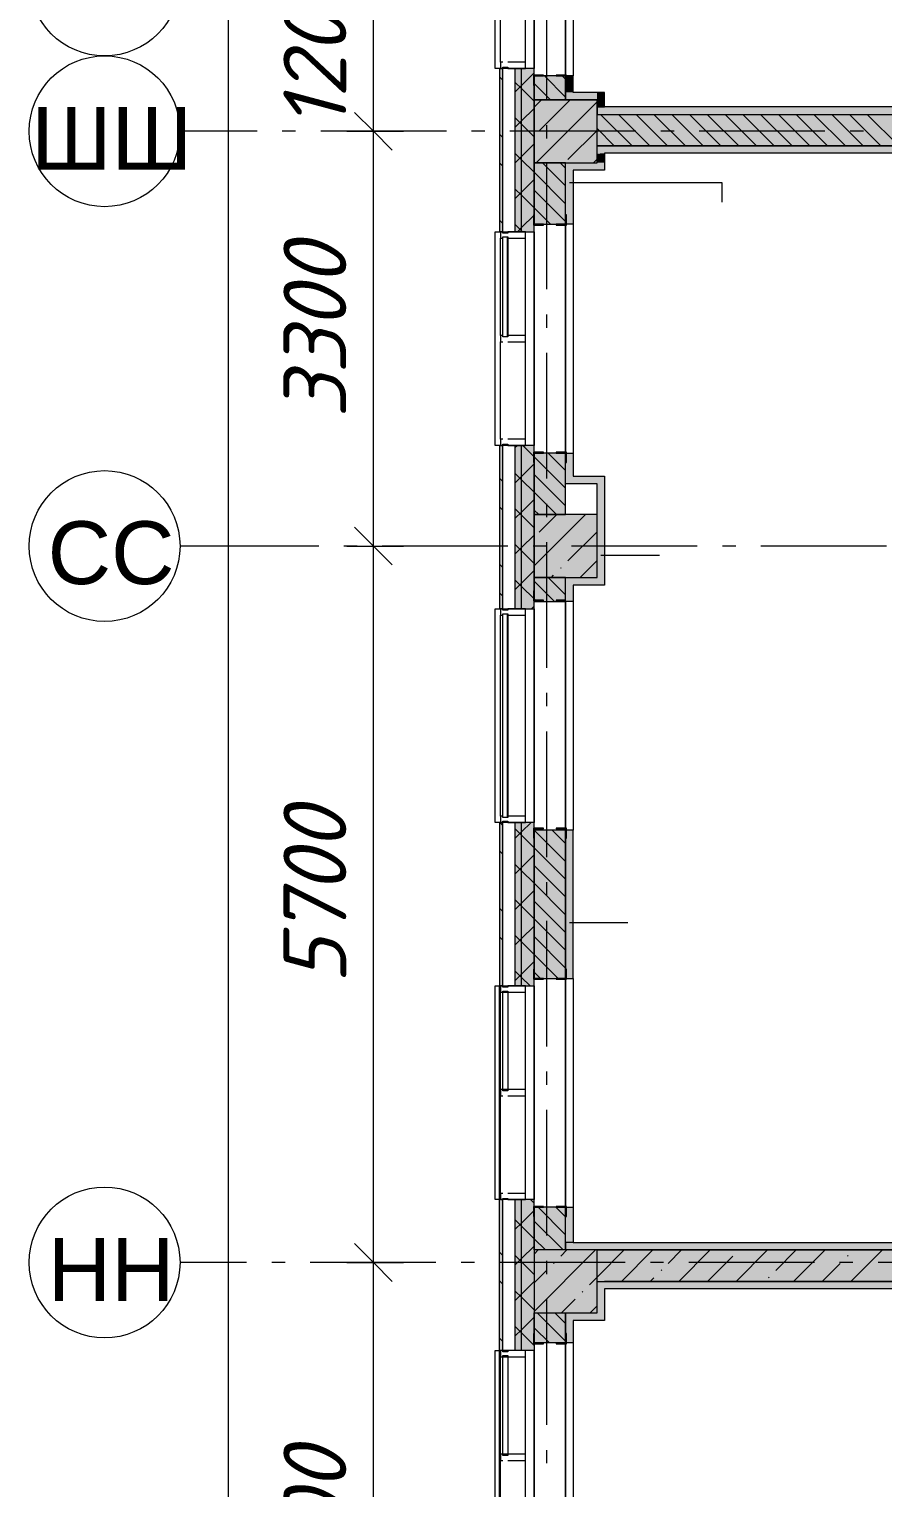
# Model space of a CAD drawing. Header units: millimetres. Extents: x -537608 to 253996, y -217170 to 186033.
# Drawn here: x -320993 to -314203, y 159128 to 170734 of the extents above; entities that cross this region are included whole.
import ezdxf

# ---------------------------------------------------------------- set-up
doc = ezdxf.new("R2010")
doc.units = ezdxf.units.MM
doc.layers.add('PDF _Геометрия', color=7, linetype='Continuous')
doc.layers.add('PDF _Текст', color=7, linetype='Continuous')
doc.layers.add('PDF _Сплошная заливка', color=7, linetype='Continuous', true_color=0xffffff)
doc.styles.add('PDF ArialMT', font='arial.ttf')
doc.styles.add('PDF ISOCPEUR Italic', font='isocpeui.ttf')

msp = doc.modelspace()

# ---------------------------------------------------------------- hatches: boundary and pattern name
at = {"layer": 'PDF _Сплошная заливка', "transparency": 33554559}
h = msp.add_hatch(color=256, dxfattribs=at)
h.paths.add_polyline_path([(-317253.1726, 148244.2571), (-317226.1745, 148244.2571), (-317226.1745, 149521.2556), (-317253.1726, 149521.2556), (-317253.1726, 149213.056)], flags=0)
h.paths.add_polyline_path([(-317226.1745, 151221.2557), (-317226.1745, 152521.2542), (-317253.1726, 152521.2542), (-317253.1726, 151221.2557)], flags=0)
h.paths.add_polyline_path([(-317226.1745, 154221.2543), (-317226.1745, 155521.255), (-317253.1726, 155521.255), (-317253.1726, 154221.2543)], flags=0)
h.paths.add_polyline_path([(-317226.1745, 157221.2551), (-317226.1745, 158521.2537), (-317253.1726, 158521.2537), (-317253.1726, 157221.2551)], flags=0)
h.paths.add_polyline_path([(-317253.1726, 160221.2537), (-317226.1745, 160221.2537), (-317226.1745, 161421.2541), (-317253.1726, 161421.2541), (-317253.1726, 160540.2396)], flags=0)
h.paths.add_polyline_path([(-317226.1745, 163121.2541), (-317226.1745, 164421.2527), (-317253.1726, 164421.2527), (-317253.1726, 163121.2541)], flags=0)
h.paths.add_polyline_path([(-317253.1726, 166121.2527), (-317226.1745, 166121.2527), (-317226.1745, 167421.2513), (-317253.1726, 167421.2513), (-317253.1726, 166203.8314)], flags=0)
h.paths.add_polyline_path([(-317253.1726, 169121.2514), (-317226.1745, 169121.2514), (-317226.1745, 170421.2521), (-317253.1726, 170421.2521), (-317253.1726, 169743.5777)], flags=0)
h.paths.add_polyline_path([(-317253.1726, 172121.25), (-317226.1745, 172121.25), (-317226.1745, 173321.2503), (-317253.1726, 173321.2503), (-317253.1726, 173283.3239)], flags=0)
h.paths.add_polyline_path([(-317226.1745, 175021.2525), (-317226.1745, 176421.2493), (-317253.1726, 176421.2493), (-317253.1726, 175021.2525)], flags=0)
h.paths.add_polyline_path([(-317253.1726, 178121.2516), (-317226.1745, 178121.2516), (-317226.1745, 179298.2497), (-317253.1726, 179298.2497), (-317253.1726, 178238.9664)], flags=0)
h = msp.add_hatch(color=256, dxfattribs=at)
h.paths.add_polyline_path([(-317126.1742, 148371.2555), (-317076.174, 148371.2555), (-317076.174, 149521.2556), (-317126.1742, 149521.2556), (-317126.1742, 149213.056)], flags=0)
h.paths.add_polyline_path([(-317126.1742, 151221.2557), (-317076.174, 151221.2557), (-317076.174, 152521.2542), (-317126.1742, 152521.2542), (-317126.1742, 152044.853)], flags=0)
h.paths.add_polyline_path([(-317076.174, 154221.2543), (-317076.174, 155521.255), (-317126.1742, 155521.255), (-317126.1742, 154221.2543)], flags=0)
h.paths.add_polyline_path([(-317076.174, 157221.2551), (-317076.174, 158521.2537), (-317126.1742, 158521.2537), (-317126.1742, 157221.2551)], flags=0)
h.paths.add_polyline_path([(-317126.1742, 160221.2537), (-317076.174, 160221.2537), (-317076.174, 161421.2541), (-317126.1742, 161421.2541), (-317126.1742, 160540.2396)], flags=0)
h.paths.add_polyline_path([(-317126.1742, 163121.2541), (-317076.174, 163121.2541), (-317076.174, 164421.2527), (-317126.1742, 164421.2527), (-317126.1742, 163372.0366)], flags=0)
h.paths.add_polyline_path([(-317076.174, 166121.2527), (-317076.174, 167421.2513), (-317126.1742, 167421.2513), (-317126.1742, 166121.2527)], flags=0)
h.paths.add_polyline_path([(-317126.1742, 169121.2514), (-317076.174, 169121.2514), (-317076.174, 170421.2521), (-317126.1742, 170421.2521), (-317126.1742, 169743.5777)], flags=0)
h.paths.add_polyline_path([(-317076.174, 172121.25), (-317076.174, 173321.2503), (-317126.1742, 173321.2503), (-317126.1742, 172121.25)], flags=0)
h.paths.add_polyline_path([(-317076.174, 175021.2525), (-317076.174, 176421.2493), (-317126.1742, 176421.2493), (-317126.1742, 175021.2525)], flags=0)
h.paths.add_polyline_path([(-317076.174, 178121.2516), (-317076.174, 179171.2513), (-317126.1742, 179171.2513), (-317126.1742, 178121.2516)], flags=0)
h = msp.add_hatch(color=256, dxfattribs=at)
h.paths.add_polyline_path([(-316976.1736, 148421.2557), (-316976.1736, 149521.2556), (-317076.174, 149521.2556), (-317076.174, 148421.2557)], flags=0)
h.paths.add_polyline_path([(-316976.1736, 151221.2557), (-316976.1736, 152521.2542), (-317076.174, 152521.2542), (-317076.174, 151221.2557)], flags=0)
h.paths.add_polyline_path([(-316976.1736, 154221.2543), (-316976.1736, 155521.255), (-317076.174, 155521.255), (-317076.174, 154221.2543)], flags=0)
h.paths.add_polyline_path([(-316976.1736, 157221.2551), (-316976.1736, 158521.2537), (-317076.174, 158521.2537), (-317076.174, 157221.2551)], flags=0)
h.paths.add_polyline_path([(-316976.1736, 160221.2537), (-316976.1736, 161421.2541), (-317076.174, 161421.2541), (-317076.174, 160221.2537)], flags=0)
h.paths.add_polyline_path([(-316976.1736, 163121.2541), (-316976.1736, 164421.2527), (-317076.174, 164421.2527), (-317076.174, 163121.2541)], flags=0)
h.paths.add_polyline_path([(-317076.174, 166121.2527), (-316976.1736, 166121.2527), (-316976.1736, 167421.2513), (-317076.174, 167421.2513), (-317076.174, 166203.8314)], flags=0)
h.paths.add_polyline_path([(-317076.174, 169121.2514), (-316976.1736, 169121.2514), (-316976.1736, 170421.2521), (-317076.174, 170421.2521), (-317076.174, 169743.5777)], flags=0)
h.paths.add_polyline_path([(-316976.1736, 172121.25), (-316976.1736, 173321.2503), (-317076.174, 173321.2503), (-317076.174, 172121.25)], flags=0)
h.paths.add_polyline_path([(-316976.1736, 175021.2525), (-316976.1736, 176421.2493), (-317076.174, 176421.2493), (-317076.174, 175021.2525)], flags=0)
h.paths.add_polyline_path([(-317076.174, 178121.2516), (-316976.1736, 178121.2516), (-316976.1736, 179121.2511), (-317076.174, 179121.2511), (-317076.174, 178238.9664)], flags=0)
h = msp.add_hatch(color=256, dxfattribs=at)
h.paths.add_polyline_path([(-316726.1726, 149021.2558), (-316726.1726, 149461.2571), (-316976.1736, 149461.2571), (-316976.1736, 149021.2558), (-316761.8514, 149021.2558)], flags=0)
h.paths.add_polyline_path([(-316726.1726, 151281.2563), (-316726.1726, 152020.9078), (-316976.1736, 152020.9078), (-316976.1736, 151281.2563), (-316761.8514, 151281.2563)], flags=0)
h.paths.add_polyline_path([(-316976.1736, 154281.255), (-316726.1726, 154281.255), (-316726.1726, 154870.908), (-316976.1736, 154870.908)], flags=0)
h.paths.add_polyline_path([(-316976.1736, 155370.9078), (-316726.1726, 155370.9078), (-316726.1726, 155461.2543), (-316976.1736, 155461.2543)], flags=0)
h.paths.add_polyline_path([(-316761.8514, 157281.2536), (-316726.1726, 157281.2536), (-316726.1726, 158461.253), (-316976.1736, 158461.253), (-316976.1736, 157281.2536)], flags=0)
h.paths.add_polyline_path([(-316761.8514, 160281.2543), (-316726.1726, 160281.2543), (-316726.1726, 160520.9061), (-316976.1736, 160520.9061), (-316976.1736, 160281.2543)], flags=0)
h.paths.add_polyline_path([(-316976.1736, 161020.9058), (-316726.1726, 161020.9058), (-316726.1726, 161361.2533), (-316976.1736, 161361.2533)], flags=0)
h.paths.add_polyline_path([(-316976.1736, 163181.2526), (-316726.1726, 163181.2526), (-316726.1726, 164361.252), (-316976.1736, 164361.252), (-316976.1736, 163372.0366)], flags=0)
h.paths.add_polyline_path([(-316976.1736, 166181.2534), (-316726.1726, 166181.2534), (-316726.1726, 166371.2516), (-316976.1736, 166371.2516), (-316976.1736, 166203.8314)], flags=0)
h.paths.add_polyline_path([(-316726.1726, 166871.2535), (-316726.1726, 167361.2528), (-316976.1736, 167361.2528), (-316976.1736, 166871.2535), (-316761.8514, 166871.2535)], flags=0)
h.paths.add_polyline_path([(-316726.1726, 169181.252), (-316726.1726, 169671.2513), (-316976.1736, 169671.2513), (-316976.1736, 169181.252), (-316761.8514, 169181.252)], flags=0)
h.paths.add_polyline_path([(-316976.1736, 170171.2511), (-316726.1726, 170171.2511), (-316726.1726, 170361.2535), (-316976.1736, 170361.2535)], flags=0)
h.paths.add_polyline_path([(-316976.1736, 172181.2528), (-316726.1726, 172181.2528), (-316726.1726, 173261.2518), (-316976.1736, 173261.2518)], flags=0)
h.paths.add_polyline_path([(-316976.1736, 175081.251), (-316726.1726, 175081.251), (-316726.1726, 175120.9041), (-316976.1736, 175120.9041)], flags=0)
h.paths.add_polyline_path([(-316761.8514, 175620.9017), (-316726.1726, 175620.9017), (-316726.1726, 176361.2508), (-316976.1736, 176361.2508), (-316976.1736, 175620.9017)], flags=0)
h.paths.add_polyline_path([(-316726.1726, 178181.2501), (-316726.1726, 178521.2488), (-316976.1736, 178521.2488), (-316976.1736, 178181.2501), (-316761.8514, 178181.2501)], flags=0)
for points in [[(-316976.1736, 169671.2513), (-316476.1803, 169671.2513), (-316476.1803, 170171.2511), (-316976.1736, 170171.2511), (-316976.1736, 169743.5777)], [(-309946.1776, 169806.2523), (-309476.1792, 169806.2523), (-309476.1792, 170056.2511), (-316476.1803, 170056.2511), (-316476.1803, 169806.2523), (-310082.8987, 169806.2523)], [(-316976.1736, 160520.9061), (-316476.1803, 160520.9061), (-316476.1803, 161020.9058), (-316976.1736, 161020.9058), (-316976.1736, 160540.2396)], [(-309476.1792, 160770.9071), (-309476.1792, 161020.9058), (-316476.1803, 161020.9058), (-316476.1803, 160770.9071), (-310082.8987, 160770.9071)]]:
    msp.add_hatch(color=256, dxfattribs=at).paths.add_polyline_path(points)
at = {"layer": 'PDF _Сплошная заливка', "true_color": 0xfca910, "transparency": 33554559}
for points in [[(-310651.1751, 170056.2511), (-310651.1751, 170116.2518), (-316476.1803, 170116.2518), (-316476.1803, 170056.2511), (-311752.6347, 170056.2511)], [(-309744.1788, 161020.9058), (-309744.1788, 161080.9065), (-316726.1726, 161080.9065), (-316726.1726, 161020.9058), (-310082.8987, 161020.9058)]]:
    msp.add_hatch(color=40, dxfattribs=at).paths.add_polyline_path(points)
at = {"layer": 'PDF _Сплошная заливка', "true_color": 0xff7d7d, "transparency": 33554559}
for points in [[(-310006.176, 169746.2516), (-309946.1776, 169746.2516), (-309946.1776, 169806.2523), (-316476.1803, 169806.2523), (-316476.1803, 169746.2516), (-310082.8987, 169746.2516)], [(-316476.1803, 166371.2516), (-316416.1732, 166371.2516), (-316416.1732, 167176.2516), (-316476.1803, 167176.2516), (-316476.1803, 166911.7807)], [(-316476.1803, 160520.9061), (-316416.1732, 160520.9061), (-316416.1732, 160770.9071), (-316476.1803, 160770.9071), (-316476.1803, 160540.2396)], [(-309536.1777, 160710.9064), (-309476.1792, 160710.9064), (-309476.1792, 160770.9071), (-316416.1732, 160770.9071), (-316416.1732, 160710.9064), (-310082.8987, 160710.9064)], [(-316476.1803, 160460.9054), (-316416.1732, 160460.9054), (-316416.1732, 160520.9061), (-316666.1741, 160520.9061), (-316666.1741, 160460.9054)]]:
    msp.add_hatch(color=11, dxfattribs=at).paths.add_polyline_path(points)
h = msp.add_hatch(color=11, dxfattribs=at)
h.paths.add_polyline_path([(-316666.1741, 155430.9063), (-316666.1741, 155461.2543), (-316726.1726, 155461.2543), (-316726.1726, 155430.9063)], flags=0)
h.paths.add_polyline_path([(-316726.1726, 157281.2536), (-316666.1741, 157281.2536), (-316666.1741, 158461.253), (-316726.1726, 158461.253), (-316726.1726, 157708.4448)], flags=0)
h.paths.add_polyline_path([(-316726.1726, 160281.2543), (-316666.1741, 160281.2543), (-316666.1741, 160520.9061), (-316726.1726, 160520.9061)], flags=0)

# ---------------------------------------------------------------- linework, layer by layer
at = {"layer": 'PDF _Геометрия', "lineweight": 9}
for p, q in [((-319407.7107, 91281.2687), (-319407.7107, 179161.2487)), ((-316976.1736, 172121.25), (-316976.1736, 170421.2521)), ((-316976.1736, 170421.2521), (-316976.1736, 172121.25)), ((-316726.1726, 172175.2504), (-316726.1726, 170367.2517)), ((-316726.1726, 170367.2517), (-316726.1726, 172175.2504)), ((-316666.1741, 172181.2528), (-316666.1741, 170361.2535)), ((-317243.1743, 170471.2522), (-317243.1743, 171246.2509)), ((-317046.179, 170471.2522), (-317046.179, 171246.2509)), ((-318255.5016, 169921.2523), (-318255.5016, 171121.2504)), ((-317253.1726, 170421.2521), (-317253.1726, 169121.2514)), ((-317226.1745, 170421.2521), (-317253.1726, 170421.2521)), ((-317226.1745, 170471.2522), (-317243.1743, 170471.2522)), ((-317243.1743, 170471.2522), (-317243.1743, 170421.2521)), ((-317243.1743, 170421.2521), (-317226.1745, 170421.2521)), ((-317226.1745, 170421.2521), (-317226.1745, 170431.2504)), ((-317226.1745, 170431.2504), (-317186.1727, 170431.2504)), ((-317126.1742, 170421.2521), (-317226.1745, 170421.2521)), ((-317226.1745, 169121.2514), (-317226.1745, 170421.2521)), ((-317046.179, 170471.2522), (-317186.1727, 170471.2522)), ((-317186.1727, 170431.2504), (-317186.1727, 170421.2521)), ((-317186.1727, 170421.2521), (-317046.179, 170421.2521)), ((-317076.174, 170421.2521), (-317126.1742, 170421.2521)), ((-317126.1742, 169121.2514), (-317126.1742, 170421.2521)), ((-316976.1736, 170421.2521), (-317076.174, 170421.2521)), ((-317076.174, 169121.2514), (-317076.174, 170421.2521)), ((-317076.174, 170286.1714), (-316976.1736, 170386.1676)), ((-317046.179, 170421.2521), (-317046.179, 170471.2522)), ((-316976.1736, 169121.2514), (-316976.1736, 170421.2521)), ((-317076.174, 170260.6848), (-317126.1742, 170310.685)), ((-317126.1742, 170236.1713), (-317076.174, 170286.1714)), ((-316976.1736, 170160.6844), (-317076.174, 170260.6848)), ((-316726.1726, 170361.2535), (-316976.1736, 170361.2535)), ((-316976.1736, 170361.2535), (-316976.1736, 170171.2511)), ((-316845.3171, 170171.2511), (-316976.1736, 170302.1076)), ((-316726.1726, 170193.5299), (-316893.8963, 170361.2535)), ((-316726.1726, 170334.9487), (-316752.4817, 170361.2535)), ((-316726.1726, 170231.2539), (-316726.1726, 170361.2535)), ((-316666.1741, 170361.2535), (-316726.1726, 170361.2535)), ((-316726.1726, 170361.2535), (-316726.1726, 170231.2539)), ((-316666.1741, 170231.2539), (-316666.1741, 170361.2535)), ((-316976.1736, 170112.2925), (-316917.2171, 170171.2511)), ((-316976.1736, 170171.2511), (-316726.1726, 170171.2511)), ((-316726.1726, 170171.2511), (-316976.1736, 170171.2511)), ((-316976.1736, 170171.2511), (-316976.1736, 169671.2513)), ((-316961.0168, 169671.2513), (-316476.1803, 170156.0943)), ((-316936.0856, 169924.2837), (-316689.116, 170171.2511)), ((-316726.1726, 170171.2511), (-316726.1726, 170231.2539)), ((-316726.1726, 170231.2539), (-316726.1726, 170171.2511)), ((-316476.1803, 170171.2511), (-316726.1726, 170171.2511)), ((-316726.1726, 170171.2511), (-316476.1803, 170171.2511)), ((-316476.1803, 170231.2539), (-316666.1741, 170231.2539)), ((-316416.1732, 170231.2539), (-316476.1803, 170231.2539)), ((-316476.1803, 170056.2511), (-316476.1803, 170171.2511)), ((-316476.1803, 170171.2511), (-316476.1803, 170116.2518)), ((-316416.1732, 170116.2518), (-316416.1732, 170231.2539)), ((-317076.174, 169977.8427), (-317126.1742, 170027.8429)), ((-317076.174, 170003.3272), (-316976.1736, 170103.3276)), ((-316476.1803, 170116.2518), (-316416.1732, 170116.2518)), ((-316476.1803, 170116.2518), (-316476.1803, 170056.2511)), ((-316476.1803, 169806.2523), (-316476.1803, 170056.2511)), ((-316476.1803, 169806.2523), (-316476.1803, 170056.2511)), ((-316476.1803, 170056.2511), (-310651.1751, 170056.2511)), ((-316476.1803, 170056.2511), (-310651.1751, 170056.2511)), ((-316197.4761, 169806.2523), (-316447.4771, 170056.2511)), ((-310651.1751, 170116.2518), (-316416.1732, 170116.2518)), ((-316056.053, 169806.2523), (-316306.0539, 170056.2511)), ((-315914.6383, 169806.2523), (-316164.6393, 170056.2511)), ((-315773.2151, 169806.2523), (-316023.2161, 170056.2511)), ((-315631.7919, 169806.2523), (-315881.7929, 170056.2511)), ((-315490.3687, 169806.2523), (-315740.3696, 170056.2511)), ((-315348.9541, 169806.2523), (-315598.9465, 170056.2511)), ((-315207.5309, 169806.2523), (-315457.5319, 170056.2511)), ((-315066.1077, 169806.2523), (-315316.1086, 170056.2511)), ((-314924.6844, 169806.2523), (-315174.6855, 170056.2511)), ((-314783.2613, 169806.2523), (-315033.2622, 170056.2511)), ((-314641.8466, 169806.2523), (-314891.8476, 170056.2511)), ((-314500.4234, 169806.2523), (-314750.4244, 170056.2511)), ((-314359.0003, 169806.2523), (-314609.0012, 170056.2511)), ((-314217.577, 169806.2523), (-314467.578, 170056.2511)), ((-314076.1625, 169806.2523), (-314326.1548, 170056.2511)), ((-318467.6364, 169921.2523), (-318255.5016, 169921.2523)), ((-318255.5016, 166621.2525), (-318255.5016, 169921.2523)), ((-318255.5016, 169921.2523), (-318015.499, 169921.2523)), ((-317126.1742, 169953.327), (-317076.174, 170003.3272)), ((-316976.1736, 169877.8423), (-317076.174, 169977.8427)), ((-316707.9931, 169696.1847), (-316476.1803, 169927.9975)), ((-316338.8993, 169806.2523), (-316476.1803, 169943.5289)), ((-317076.174, 169720.4829), (-316976.1736, 169820.4833)), ((-316476.1803, 169671.2513), (-316476.1803, 169806.2523)), ((-316476.1803, 169746.2516), (-316476.1803, 169806.2523)), ((-316476.1803, 169806.2523), (-309946.1776, 169806.2523)), ((-309946.1776, 169806.2523), (-316476.1803, 169806.2523)), ((-317076.174, 169695.0005), (-317126.1742, 169745.0008)), ((-317126.1742, 169670.4849), (-317076.174, 169720.4829)), ((-316976.1736, 169595.0002), (-317076.174, 169695.0005)), ((-316504.8232, 169671.2513), (-316476.1803, 169699.8985)), ((-316476.1803, 169671.2513), (-316476.1803, 169746.2516)), ((-310006.176, 169746.2516), (-316416.1732, 169746.2516)), ((-316416.1732, 169746.2516), (-316416.1732, 169671.2513)), ((-316976.1736, 169671.2513), (-316976.1736, 169181.252)), ((-316726.1726, 169671.2513), (-316976.1736, 169671.2513)), ((-316976.1736, 169671.2513), (-316726.1726, 169671.2513)), ((-316726.1726, 169345.0013), (-316976.1736, 169595.0002)), ((-316726.1726, 169486.4224), (-316911.008, 169671.2513)), ((-316726.1726, 169627.8435), (-316769.5848, 169671.2513)), ((-316726.1726, 169181.252), (-316726.1726, 169671.2513)), ((-316726.1726, 169671.2513), (-316476.1803, 169671.2513)), ((-316726.1726, 169181.252), (-316726.1726, 169671.2513)), ((-316726.1726, 169671.2513), (-316666.1741, 169671.2513)), ((-316666.1741, 169671.2513), (-316476.1803, 169671.2513)), ((-316416.1732, 169611.2528), (-316666.1741, 169611.2528)), ((-316666.1741, 169611.2528), (-316666.1741, 169181.252)), ((-316416.1732, 169671.2513), (-316416.1732, 169611.2528)), ((-317076.174, 169412.1584), (-317126.1742, 169462.1586)), ((-317076.174, 169437.6408), (-316976.1736, 169537.6412)), ((-316726.1726, 169203.5803), (-316976.1736, 169453.5791)), ((-316696.1777, 169513.6982), (-315483.7462, 169513.6982)), ((-315483.7462, 169513.6982), (-315483.7462, 169357.6478)), ((-317126.1742, 169387.6406), (-317076.174, 169437.6408)), ((-316976.1736, 169312.1581), (-317076.174, 169412.1584)), ((-317076.174, 169154.7987), (-316976.1736, 169254.799)), ((-316845.274, 169181.252), (-316976.1736, 169312.1581)), ((-317253.1726, 169121.2514), (-317226.1745, 169121.2514)), ((-317226.1745, 169121.2514), (-317243.1743, 169121.2514)), ((-317243.1743, 169121.2514), (-317243.1743, 169071.2512)), ((-317226.1745, 169121.2514), (-317126.1742, 169121.2514)), ((-317226.1745, 169111.253), (-317226.1745, 169121.2514)), ((-317186.1727, 169111.253), (-317226.1745, 169111.253)), ((-317046.179, 169121.2514), (-317186.1727, 169121.2514)), ((-317186.1727, 169121.2514), (-317186.1727, 169111.253)), ((-317076.174, 169129.3163), (-317126.1742, 169179.3144)), ((-317126.1742, 169121.2514), (-317076.174, 169121.2514)), ((-317109.7256, 169121.2514), (-317076.174, 169154.7987)), ((-317068.1133, 169121.2514), (-317076.174, 169129.3163)), ((-317076.174, 169121.2514), (-316976.1736, 169121.2514)), ((-317046.179, 169071.2512), (-317046.179, 169121.2514)), ((-316976.1736, 169181.252), (-316726.1726, 169181.252)), ((-316976.1736, 169121.2514), (-316976.1736, 167421.2513)), ((-316976.1736, 167421.2513), (-316976.1736, 169121.2514)), ((-316666.1741, 169181.252), (-316726.1726, 169181.252)), ((-316726.1726, 169175.2518), (-316726.1726, 167367.253)), ((-316726.1726, 167367.253), (-316726.1726, 169175.2518)), ((-316666.1741, 169181.252), (-316666.1741, 167361.2528)), ((-317243.1743, 168296.2525), (-317243.1743, 169071.2512)), ((-317243.1743, 169071.2512), (-317226.1745, 169071.2512)), ((-317226.1745, 169081.2516), (-317186.1727, 169081.2516)), ((-317226.1745, 169071.2512), (-317226.1745, 169081.2516)), ((-317226.1745, 168296.2525), (-317226.1745, 169071.2512)), ((-317186.1727, 169081.2516), (-317186.1727, 169071.2512)), ((-317186.1727, 169071.2512), (-317046.179, 169071.2512)), ((-317046.179, 168296.2525), (-317046.179, 169071.2512)), ((-317226.1745, 168296.2525), (-317243.1743, 168296.2525)), ((-317243.1743, 168296.2525), (-317243.1743, 168246.2523)), ((-317226.1745, 168286.252), (-317226.1745, 168296.2525)), ((-317186.1727, 168286.252), (-317226.1745, 168286.252)), ((-317046.179, 168296.2525), (-317186.1727, 168296.2525)), ((-317186.1727, 168296.2525), (-317186.1727, 168286.252)), ((-317046.179, 168246.2523), (-317046.179, 168296.2525)), ((-317243.1743, 167471.2515), (-317243.1743, 168246.2523)), ((-317243.1743, 168246.2523), (-317226.1745, 168246.2523)), ((-317186.1727, 168246.2523), (-317046.179, 168246.2523)), ((-317046.179, 167471.2515), (-317046.179, 168246.2523)), ((-317226.1745, 167471.2515), (-317243.1743, 167471.2515)), ((-317243.1743, 167471.2515), (-317243.1743, 167421.2513)), ((-317046.179, 167471.2515), (-317186.1727, 167471.2515)), ((-317046.179, 167421.2513), (-317046.179, 167471.2515)), ((-317253.1726, 167421.2513), (-317253.1726, 166121.2527)), ((-317226.1745, 167421.2513), (-317253.1726, 167421.2513)), ((-317243.1743, 167421.2513), (-317226.1745, 167421.2513)), ((-317226.1745, 167421.2513), (-317226.1745, 167431.2518)), ((-317226.1745, 167431.2518), (-317186.1727, 167431.2518)), ((-317126.1742, 167421.2513), (-317226.1745, 167421.2513)), ((-317226.1745, 166121.2527), (-317226.1745, 167421.2513)), ((-317186.1727, 167431.2518), (-317186.1727, 167421.2513)), ((-317186.1727, 167421.2513), (-317046.179, 167421.2513)), ((-317126.1742, 167407.7436), (-317112.6709, 167421.2513)), ((-317076.174, 167421.2513), (-317126.1742, 167421.2513)), ((-317126.1742, 166121.2527), (-317126.1742, 167421.2513)), ((-316976.1736, 167421.2513), (-317076.174, 167421.2513)), ((-317076.174, 166121.2527), (-317076.174, 167421.2513)), ((-316976.1736, 167332.2589), (-317065.1681, 167421.2513)), ((-316976.1736, 166121.2527), (-316976.1736, 167421.2513)), ((-316726.1726, 167361.2528), (-316976.1736, 167361.2528)), ((-316976.1736, 167361.2528), (-316976.1736, 166871.2535)), ((-316726.1726, 167223.6812), (-316863.7463, 167361.2528)), ((-316726.1726, 167176.2516), (-316726.1726, 167361.2528)), ((-316726.1726, 167176.2516), (-316726.1726, 167361.2528)), ((-316726.1726, 167361.2528), (-316666.1741, 167361.2528)), ((-316666.1741, 167361.2528), (-316666.1741, 167176.2516)), ((-317076.174, 167174.8996), (-316976.1736, 167274.8999)), ((-316726.1726, 167082.2602), (-316976.1736, 167332.2589)), ((-317076.174, 167149.4172), (-317126.1742, 167199.4174)), ((-317126.1742, 167124.8994), (-317076.174, 167174.8996)), ((-316976.1736, 167049.4168), (-317076.174, 167149.4172)), ((-316726.1726, 166940.8391), (-316976.1736, 167190.8379)), ((-316726.1726, 166871.2535), (-316726.1726, 167176.2516)), ((-316726.1726, 167116.2531), (-316726.1726, 167176.2516)), ((-316666.1741, 167176.2516), (-316476.1803, 167176.2516)), ((-316476.1803, 167176.2516), (-316416.1732, 167176.2516)), ((-316416.1732, 167176.2516), (-316416.1732, 166371.2516)), ((-316798.0123, 166871.2535), (-316976.1736, 167049.4168)), ((-316476.1803, 167116.2531), (-316726.1726, 167116.2531)), ((-316476.1803, 166371.2516), (-316476.1803, 167116.2531)), ((-317076.174, 166866.573), (-317126.1742, 166916.5731)), ((-317126.1742, 166842.0573), (-317076.174, 166892.0574)), ((-317076.174, 166892.0574), (-316976.1736, 166992.0579)), ((-316939.4356, 166871.2535), (-316976.1736, 166907.9958)), ((-316976.1736, 166766.5747), (-317076.174, 166866.573)), ((-316976.1736, 166462.7176), (-316567.6378, 166871.2535)), ((-316976.1736, 166871.2535), (-316726.1726, 166871.2535)), ((-316726.1726, 166871.2535), (-316976.1736, 166871.2535)), ((-316976.1736, 166871.2535), (-316976.1736, 166371.2516)), ((-316936.0856, 166730.9046), (-316795.7389, 166871.2535)), ((-316476.1803, 166871.2535), (-316726.1726, 166871.2535)), ((-316476.1803, 166371.2516), (-316476.1803, 166871.2535)), ((-317076.174, 166609.2153), (-316976.1736, 166709.2158)), ((-316707.9931, 166502.8056), (-316476.1803, 166734.6184)), ((-318467.6364, 166621.2525), (-318255.5016, 166621.2525)), ((-318255.5016, 160921.2543), (-318255.5016, 166621.2525)), ((-318255.5016, 166621.2525), (-318015.499, 166621.2525)), ((-317076.174, 166583.7308), (-317126.1742, 166633.731)), ((-317126.1742, 166559.2152), (-317076.174, 166609.2153)), ((-316976.1736, 166483.7304), (-317076.174, 166583.7308)), ((-316446.1767, 166549.6173), (-315980.0278, 166549.6173)), ((-317076.174, 166326.3711), (-316976.1736, 166426.3715)), ((-316765.0119, 166445.7825), (-316760.2754, 166450.5233)), ((-316611.446, 166371.2516), (-316476.1803, 166506.5195)), ((-317076.174, 166300.8887), (-317126.1742, 166350.8889)), ((-317126.1742, 166276.3731), (-317076.174, 166326.3711)), ((-316976.1736, 166371.2516), (-316976.1736, 166181.2534)), ((-316726.1726, 166371.2516), (-316976.1736, 166371.2516)), ((-316976.1736, 166371.2516), (-316726.1726, 166371.2516)), ((-316815.1154, 166181.2534), (-316976.1736, 166342.3094)), ((-316726.1726, 166233.7316), (-316863.6947, 166371.2516)), ((-316839.5472, 166371.2516), (-316822.0394, 166388.7572)), ((-316726.1726, 166181.2534), (-316726.1726, 166371.2516)), ((-316726.1726, 166371.2516), (-316476.1803, 166371.2516)), ((-316726.1726, 166191.2517), (-316726.1726, 166371.2516)), ((-316726.1726, 166371.2516), (-316666.1741, 166371.2516)), ((-316666.1741, 166371.2516), (-316476.1803, 166371.2516)), ((-316416.1732, 166311.2531), (-316666.1741, 166311.2531)), ((-316666.1741, 166311.2531), (-316666.1741, 166181.2534)), ((-316416.1732, 166371.2516), (-316416.1732, 166311.2531)), ((-316976.1736, 166200.8884), (-317076.174, 166300.8887)), ((-316956.5387, 166181.2534), (-316976.1736, 166200.8884)), ((-316726.1726, 166185.2536), (-316726.1726, 166191.2517)), ((-317253.1726, 166121.2527), (-317226.1745, 166121.2527)), ((-317226.1745, 166121.2527), (-317243.1743, 166121.2527)), ((-317243.1743, 166121.2527), (-317243.1743, 166071.2526)), ((-317226.1745, 166121.2527), (-317126.1742, 166121.2527)), ((-317226.1745, 166111.2523), (-317226.1745, 166121.2527)), ((-317186.1727, 166111.2523), (-317226.1745, 166111.2523)), ((-317226.1745, 166081.253), (-317186.1727, 166081.253)), ((-317226.1745, 166071.2526), (-317226.1745, 166081.253)), ((-317046.179, 166121.2527), (-317186.1727, 166121.2527)), ((-317186.1727, 166121.2527), (-317186.1727, 166111.2523)), ((-317186.1727, 166081.253), (-317186.1727, 166071.2526)), ((-317126.1742, 166121.2527), (-317076.174, 166121.2527)), ((-317076.174, 166121.2527), (-316976.1736, 166121.2527)), ((-317046.179, 166071.2526), (-317046.179, 166121.2527)), ((-316998.4523, 166121.2527), (-316976.1736, 166143.5293)), ((-316976.1736, 166181.2534), (-316726.1726, 166181.2534)), ((-316976.1736, 166121.2527), (-316976.1736, 164421.2527)), ((-316976.1736, 164421.2527), (-316976.1736, 166121.2527)), ((-316726.1726, 166181.2534), (-316726.1726, 166185.2536)), ((-316666.1741, 166181.2534), (-316726.1726, 166181.2534)), ((-316726.1726, 166181.2534), (-316726.1726, 164377.2528)), ((-316726.1726, 164377.2528), (-316726.1726, 166181.2534)), ((-316666.1741, 166181.2534), (-316666.1741, 164361.252)), ((-317243.1743, 166071.2526), (-317226.1745, 166071.2526)), ((-317243.1743, 164471.2529), (-317243.1743, 166071.2526)), ((-317226.1745, 164471.2529), (-317226.1745, 166071.2526)), ((-317186.1727, 166071.2526), (-317046.179, 166071.2526)), ((-317046.179, 164471.2529), (-317046.179, 166071.2526)), ((-317226.1745, 164471.2529), (-317243.1743, 164471.2529)), ((-317243.1743, 164471.2529), (-317243.1743, 164421.2527)), ((-317226.1745, 164461.2524), (-317226.1745, 164471.2529)), ((-317186.1727, 164461.2524), (-317226.1745, 164461.2524)), ((-317046.179, 164471.2529), (-317186.1727, 164471.2529)), ((-317186.1727, 164471.2529), (-317186.1727, 164461.2524)), ((-317046.179, 164421.2527), (-317046.179, 164471.2529)), ((-317253.1726, 164421.2527), (-317253.1726, 163121.2541)), ((-317226.1745, 164421.2527), (-317253.1726, 164421.2527)), ((-317243.1743, 164421.2527), (-317226.1745, 164421.2527)), ((-317226.1745, 164421.2527), (-317226.1745, 164431.2531)), ((-317226.1745, 164431.2531), (-317186.1727, 164431.2531)), ((-317126.1742, 164421.2527), (-317226.1745, 164421.2527)), ((-317226.1745, 163121.2541), (-317226.1745, 164421.2527)), ((-317186.1727, 164431.2531), (-317186.1727, 164421.2527)), ((-317186.1727, 164421.2527), (-317046.179, 164421.2527)), ((-317076.174, 164421.2527), (-317126.1742, 164421.2527)), ((-317126.1742, 163121.2541), (-317126.1742, 164421.2527)), ((-317076.174, 164320.9896), (-317126.1742, 164370.9898)), ((-317126.1742, 164296.4739), (-317076.174, 164346.4741)), ((-317076.174, 164346.4741), (-317001.3976, 164421.2527)), ((-316976.1736, 164421.2527), (-317076.174, 164421.2527)), ((-317076.174, 163121.2541), (-317076.174, 164421.2527)), ((-316976.1736, 163121.2541), (-316976.1736, 164421.2527)), ((-316726.1726, 164361.252), (-316976.1736, 164361.252)), ((-316976.1736, 164361.252), (-316976.1736, 163181.2526)), ((-316726.1726, 164112.4115), (-316975.0196, 164361.252)), ((-316726.1726, 164253.8325), (-316833.5964, 164361.252)), ((-316726.1726, 163181.2526), (-316726.1726, 164361.252)), ((-316666.1741, 164361.252), (-316726.1726, 164361.252)), ((-316726.1726, 164361.252), (-316726.1726, 163181.2526)), ((-316666.1741, 163181.2526), (-316666.1741, 164361.252)), ((-316976.1736, 164220.9893), (-317076.174, 164320.9896)), ((-316726.1726, 163970.9904), (-316976.1736, 164220.9893)), ((-317076.174, 164063.6299), (-316976.1736, 164163.6302)), ((-317076.174, 164038.1475), (-317126.1742, 164088.1477)), ((-317126.1742, 164013.6318), (-317076.174, 164063.6299)), ((-316976.1736, 163938.1471), (-317076.174, 164038.1475)), ((-316726.1726, 163829.5694), (-316976.1736, 164079.5681)), ((-317076.174, 163780.7877), (-316976.1736, 163880.7881)), ((-316726.1726, 163688.1483), (-316976.1736, 163938.1471)), ((-317076.174, 163755.3054), (-317126.1742, 163805.3056)), ((-317126.1742, 163730.7875), (-317076.174, 163780.7877)), ((-316976.1736, 163655.305), (-317076.174, 163755.3054)), ((-316726.1726, 163546.7251), (-316976.1736, 163796.726)), ((-316726.1726, 163405.304), (-316976.1736, 163655.305)), ((-317076.174, 163472.4611), (-317126.1742, 163522.4613)), ((-317076.174, 163497.9456), (-316976.1736, 163597.946)), ((-316696.1777, 163625.1895), (-316230.0288, 163625.1895)), ((-317126.1742, 163447.9454), (-317076.174, 163497.9456)), ((-316976.1736, 163372.4629), (-317076.174, 163472.4611)), ((-316726.1726, 163263.883), (-316976.1736, 163513.884)), ((-317076.174, 163215.1035), (-316976.1736, 163315.1018)), ((-316784.9655, 163181.2526), (-316976.1736, 163372.4629)), ((-317076.174, 163189.619), (-317126.1742, 163239.6192)), ((-317126.1742, 163165.1033), (-317076.174, 163215.1035)), ((-317007.8134, 163121.2541), (-317076.174, 163189.619)), ((-316926.3887, 163181.2526), (-316976.1736, 163231.0418)), ((-316976.1736, 163181.2526), (-316726.1726, 163181.2526)), ((-316726.1726, 163181.2526), (-316666.1741, 163181.2526)), ((-316726.1726, 163175.2523), (-316726.1726, 161367.2537)), ((-316726.1726, 161367.2537), (-316726.1726, 163175.2523)), ((-316666.1741, 163181.2526), (-316666.1741, 161361.2533)), ((-317253.1726, 161421.2541), (-317253.1726, 163121.2541)), ((-317253.1726, 163121.2541), (-317226.1745, 163121.2541)), ((-317226.1745, 163121.2541), (-317243.1743, 163121.2541)), ((-317243.1743, 163121.2541), (-317243.1743, 163071.2539)), ((-317243.1743, 162296.2531), (-317243.1743, 163071.2539)), ((-317243.1743, 163071.2539), (-317226.1745, 163071.2539)), ((-317226.1745, 163121.2541), (-317126.1742, 163121.2541)), ((-317226.1745, 163111.2536), (-317226.1745, 163121.2541)), ((-317186.1727, 163111.2536), (-317226.1745, 163111.2536)), ((-317226.1745, 163081.2522), (-317186.1727, 163081.2522)), ((-317226.1745, 163071.2539), (-317226.1745, 163081.2522)), ((-317226.1745, 163071.2539), (-317186.1727, 163071.2539)), ((-317226.1745, 162296.2531), (-317226.1745, 163071.2539)), ((-317046.179, 163121.2541), (-317186.1727, 163121.2541)), ((-317186.1727, 163121.2541), (-317186.1727, 163111.2536)), ((-317186.1727, 163081.2522), (-317186.1727, 163071.2539)), ((-317186.1727, 163071.2539), (-317186.1727, 162296.2531)), ((-317186.1727, 163071.2539), (-317046.179, 163071.2539)), ((-317126.1742, 163121.2541), (-317076.174, 163121.2541)), ((-317076.174, 163121.2541), (-316976.1736, 163121.2541)), ((-317046.179, 163071.2539), (-317046.179, 163121.2541)), ((-317046.179, 162296.2531), (-317046.179, 163071.2539)), ((-316976.1736, 163121.2541), (-316976.1736, 161421.2541)), ((-316976.1736, 161421.2541), (-316976.1736, 163121.2541)), ((-317226.1745, 162296.2531), (-317243.1743, 162296.2531)), ((-317243.1743, 162296.2531), (-317243.1743, 162246.2529)), ((-317243.1743, 161471.2542), (-317243.1743, 162246.2529)), ((-317243.1743, 162246.2529), (-317226.1745, 162246.2529)), ((-317186.1727, 162296.2531), (-317226.1745, 162296.2531)), ((-317226.1745, 162286.2526), (-317226.1745, 162296.2531)), ((-317186.1727, 162286.2526), (-317226.1745, 162286.2526)), ((-317046.179, 162296.2531), (-317186.1727, 162296.2531)), ((-317186.1727, 162296.2531), (-317186.1727, 162286.2526)), ((-317186.1727, 162246.2529), (-317046.179, 162246.2529)), ((-317046.179, 162246.2529), (-317046.179, 162296.2531)), ((-317046.179, 161471.2542), (-317046.179, 162246.2529)), ((-317226.1745, 161471.2542), (-317243.1743, 161471.2542)), ((-317243.1743, 161471.2542), (-317243.1743, 161421.2541)), ((-317046.179, 161471.2542), (-317186.1727, 161471.2542)), ((-317046.179, 161421.2541), (-317046.179, 161471.2542)), ((-317226.1745, 161421.2541), (-317253.1726, 161421.2541)), ((-317253.1726, 160221.2537), (-317253.1726, 161421.2541)), ((-317243.1743, 161421.2541), (-317226.1745, 161421.2541)), ((-317226.1745, 161421.2541), (-317226.1745, 161431.2545)), ((-317226.1745, 161431.2545), (-317186.1727, 161431.2545)), ((-317126.1742, 161421.2541), (-317226.1745, 161421.2541)), ((-317226.1745, 160221.2537), (-317226.1745, 161421.2541)), ((-317186.1727, 161431.2545), (-317186.1727, 161421.2541)), ((-317186.1727, 161421.2541), (-317046.179, 161421.2541)), ((-317076.174, 161421.2541), (-317126.1742, 161421.2541)), ((-317126.1742, 160221.2537), (-317126.1742, 161421.2541)), ((-316976.1736, 161421.2541), (-317076.174, 161421.2541)), ((-317076.174, 160221.2537), (-317076.174, 161421.2541)), ((-317076.174, 161235.2044), (-316976.1736, 161335.2048)), ((-316976.1736, 161392.5637), (-317004.8681, 161421.2541)), ((-316976.1736, 161020.9058), (-316976.1736, 161421.2541)), ((-316726.1726, 161361.2533), (-316976.1736, 161361.2533)), ((-316976.1736, 161361.2533), (-316976.1736, 161020.9058)), ((-316726.1726, 161142.5628), (-316944.8697, 161361.2533)), ((-316726.1726, 161283.9838), (-316803.4464, 161361.2533)), ((-316726.1726, 161080.9065), (-316726.1726, 161361.2533)), ((-316726.1726, 161080.9065), (-316726.1726, 161361.2533)), ((-316726.1726, 161361.2533), (-316666.1741, 161361.2533)), ((-316666.1741, 161361.2533), (-316666.1741, 161080.9065)), ((-317076.174, 161209.7199), (-317126.1742, 161259.7201)), ((-317126.1742, 161185.2042), (-317076.174, 161235.2044)), ((-316976.1736, 161109.7216), (-317076.174, 161209.7199)), ((-316745.9367, 161020.9058), (-316976.1736, 161251.1427)), ((-316887.3599, 161020.9058), (-316976.1736, 161109.7216)), ((-317076.174, 160926.8778), (-317126.1742, 160976.878)), ((-317076.174, 160952.3623), (-316976.1736, 161052.3605)), ((-316976.1736, 160988.3532), (-316943.6209, 161020.9058)), ((-316976.1736, 160532.1574), (-316487.4273, 161020.9058)), ((-316476.1803, 161020.9058), (-316976.1736, 161020.9058)), ((-316976.1736, 161020.9058), (-316976.1736, 160520.9061)), ((-316765.0119, 160971.418), (-316715.5284, 161020.9058)), ((-316726.1726, 161080.9065), (-316726.1726, 161020.9058)), ((-316726.1726, 161020.9058), (-316726.1726, 161080.9065)), ((-316666.1741, 161080.9065), (-316726.1726, 161080.9065)), ((-316666.1741, 161080.9065), (-309744.1788, 161080.9065)), ((-316476.1803, 160804.0582), (-316259.3262, 161020.9058)), ((-309744.1788, 161020.9058), (-316476.1803, 161020.9058)), ((-316476.1803, 161020.9058), (-309744.1788, 161020.9058)), ((-316476.1803, 160520.9061), (-316476.1803, 161020.9058)), ((-316281.2346, 160770.9071), (-316031.2337, 161020.9058)), ((-315909.6435, 160914.3928), (-315803.1326, 161020.9058)), ((-315825.0324, 160770.9071), (-315575.0314, 161020.9058)), ((-315596.9313, 160770.9071), (-315396.4224, 160971.418)), ((-315368.8388, 160770.9071), (-315118.8378, 161020.9058)), ((-315054.275, 160857.3697), (-314890.7367, 161020.9058)), ((-314912.6365, 160770.9071), (-314662.6442, 161020.9058)), ((-314484.0266, 160971.418), (-314479.2901, 160976.1611)), ((-314456.4429, 160770.9071), (-314206.4419, 161020.9058)), ((-318467.6364, 160921.2543), (-318255.5016, 160921.2543)), ((-318255.5016, 156421.2542), (-318255.5016, 160921.2543)), ((-318255.5016, 160921.2543), (-318015.499, 160921.2543)), ((-317126.1742, 160902.3621), (-317076.174, 160952.3623)), ((-316976.1736, 160826.8774), (-317076.174, 160926.8778)), ((-316976.1736, 160760.2564), (-316879.0668, 160857.3697)), ((-316822.0394, 160914.3928), (-316817.2942, 160919.1358)), ((-315966.6709, 160857.3697), (-315961.9258, 160862.1104)), ((-314684.544, 160770.9071), (-314541.054, 160914.3928)), ((-317076.174, 160669.518), (-316976.1736, 160769.5184)), ((-316536.9194, 160743.3191), (-316476.1803, 160804.0582)), ((-316476.1803, 160770.9071), (-316416.1732, 160770.9071)), ((-316416.1732, 160770.9071), (-309476.1792, 160770.9071)), ((-309476.1792, 160770.9071), (-316416.1732, 160770.9071)), ((-316053.1335, 160770.9071), (-316023.6897, 160800.3444)), ((-315111.3025, 160800.3444), (-315106.5573, 160805.0852)), ((-317076.174, 160644.0356), (-317126.1742, 160694.0359)), ((-317126.1742, 160619.5178), (-317076.174, 160669.518)), ((-316976.1736, 160544.0353), (-317076.174, 160644.0356)), ((-316759.3281, 160520.9061), (-316650.9657, 160629.2707)), ((-316593.9382, 160686.296), (-316589.2017, 160691.0368)), ((-309536.1777, 160710.9064), (-316416.1732, 160710.9064)), ((-316416.1732, 160710.9064), (-316416.1732, 160520.9061)), ((-316976.1736, 160281.2543), (-316976.1736, 160520.9061)), ((-316976.1736, 160520.9061), (-316976.1736, 160221.2537)), ((-316976.1736, 160520.9061), (-316476.1803, 160520.9061)), ((-316726.1726, 160294.0364), (-316953.0508, 160520.9061)), ((-316726.1726, 160435.4575), (-316811.6277, 160520.9061)), ((-316726.1726, 160281.2543), (-316726.1726, 160520.9061)), ((-316726.1726, 160520.9061), (-316726.1726, 160281.2543)), ((-316531.227, 160520.9061), (-316476.1803, 160575.9593)), ((-316416.1732, 160520.9061), (-316416.1732, 160460.9054)), ((-317076.174, 160361.1935), (-317126.1742, 160411.1937)), ((-317076.174, 160386.6759), (-316976.1736, 160486.6763)), ((-316854.8159, 160281.2543), (-316976.1736, 160402.6142)), ((-316416.1732, 160460.9054), (-316666.1741, 160460.9054)), ((-316666.1741, 160460.9054), (-316666.1741, 160281.2543)), ((-317126.1742, 160336.6757), (-317076.174, 160386.6759)), ((-316976.1736, 160261.1932), (-317076.174, 160361.1935)), ((-316726.1726, 160281.2543), (-316976.1736, 160281.2543)), ((-316666.1741, 160281.2543), (-316726.1726, 160281.2543)), ((-316726.1726, 160275.2541), (-316726.1726, 158467.2533)), ((-316726.1726, 158467.2533), (-316726.1726, 160275.2541)), ((-316666.1741, 160281.2543), (-316666.1741, 158461.253)), ((-317226.1745, 160221.2537), (-317253.1726, 160221.2537)), ((-317253.1726, 158521.2537), (-317253.1726, 160221.2537)), ((-317226.1745, 160221.2537), (-317243.1743, 160221.2537)), ((-317243.1743, 160221.2537), (-317243.1743, 160171.2535)), ((-317243.1743, 159396.2548), (-317243.1743, 160171.2535)), ((-317243.1743, 160171.2535), (-317226.1745, 160171.2535)), ((-317126.1742, 160221.2537), (-317226.1745, 160221.2537)), ((-317226.1745, 160211.2533), (-317226.1745, 160221.2537)), ((-317186.1727, 160211.2533), (-317226.1745, 160211.2533)), ((-317226.1745, 160181.254), (-317186.1727, 160181.254)), ((-317226.1745, 160171.2535), (-317226.1745, 160181.254)), ((-317226.1745, 160171.2535), (-317186.1727, 160171.2535)), ((-317226.1745, 159396.2548), (-317226.1745, 160171.2535)), ((-317046.179, 160221.2537), (-317186.1727, 160221.2537)), ((-317186.1727, 160221.2537), (-317186.1727, 160211.2533)), ((-317186.1727, 160181.254), (-317186.1727, 160171.2535)), ((-317186.1727, 160171.2535), (-317186.1727, 159396.2548)), ((-317186.1727, 160171.2535), (-317046.179, 160171.2535)), ((-317076.174, 160221.2537), (-317126.1742, 160221.2537)), ((-316976.1736, 160221.2537), (-317076.174, 160221.2537)), ((-317046.179, 160171.2535), (-317046.179, 160221.2537)), ((-317046.179, 159396.2548), (-317046.179, 160171.2535)), ((-316976.1736, 160221.2537), (-316976.1736, 158521.2537)), ((-316976.1736, 158521.2537), (-316976.1736, 160221.2537)), ((-317226.1745, 159396.2548), (-317243.1743, 159396.2548)), ((-317243.1743, 159396.2548), (-317243.1743, 159346.2547)), ((-317243.1743, 158571.2538), (-317243.1743, 159346.2547)), ((-317243.1743, 159346.2547), (-317226.1745, 159346.2547)), ((-317186.1727, 159396.2548), (-317226.1745, 159396.2548)), ((-317226.1745, 159386.2544), (-317226.1745, 159396.2548)), ((-317186.1727, 159386.2544), (-317226.1745, 159386.2544)), ((-317046.179, 159396.2548), (-317186.1727, 159396.2548)), ((-317186.1727, 159396.2548), (-317186.1727, 159386.2544)), ((-317186.1727, 159346.2547), (-317046.179, 159346.2547)), ((-317046.179, 159346.2547), (-317046.179, 159396.2548)), ((-317046.179, 158571.2538), (-317046.179, 159346.2547))]:
    msp.add_line(p, q, dxfattribs=at)
at = {"layer": 'PDF _Геометрия', "color": 253, "lineweight": 9, "true_color": 0xaaaaaa}
for p, q in [((-317286.173, 170421.2521), (-317286.173, 172121.25)), ((-316876.1732, 170169.9938), (-316876.1732, 171169.9933)), ((-317253.1726, 170421.2521), (-317286.173, 170421.2521)), ((-317188.1792, 170421.2521), (-317188.1792, 170431.2504)), ((-319180.2555, 169921.2523), (-319793.4941, 169921.2523)), ((-318874.4241, 169921.2523), (-318980.2547, 169921.2523)), ((-317674.4195, 169921.2523), (-318674.4233, 169921.2523)), ((-317368.5881, 169921.2523), (-317474.4187, 169921.2523)), ((-316168.5835, 169921.2523), (-317168.5873, 169921.2523)), ((-316876.1732, 169864.1625), (-316876.1732, 169969.9951)), ((-315862.7521, 169921.2523), (-315968.5914, 169921.2523)), ((-314662.7562, 169921.2523), (-315662.7513, 169921.2523)), ((-314356.9248, 169921.2523), (-314462.7554, 169921.2523)), ((-316876.1732, 168664.1621), (-316876.1732, 169664.1617)), ((-317286.173, 167421.2513), (-317286.173, 169121.2514)), ((-317286.173, 169121.2514), (-317253.1726, 169121.2514)), ((-317188.1792, 169111.253), (-317188.1792, 169121.2514)), ((-317188.1792, 168286.252), (-317188.1792, 169081.2516)), ((-317186.1727, 169071.2512), (-317186.1727, 168296.2525)), ((-316876.1732, 168358.3286), (-316876.1732, 168464.1613)), ((-316876.1732, 167158.3283), (-316876.1732, 168158.3279)), ((-317253.1726, 167421.2513), (-317286.173, 167421.2513)), ((-317188.1792, 167421.2513), (-317188.1792, 167431.2518)), ((-316876.1732, 166852.4948), (-316876.1732, 166958.3296)), ((-318690.2518, 166621.2525), (-319793.4941, 166621.2525)), ((-318384.4205, 166621.2525), (-318490.2511, 166621.2525)), ((-317184.4244, 166621.2525), (-318184.4197, 166621.2525)), ((-316878.5845, 166621.2525), (-316984.4237, 166621.2525)), ((-316876.1732, 165652.4966), (-316876.1732, 166652.4962)), ((-315678.5885, 166621.2525), (-316678.5837, 166621.2525)), ((-315372.7572, 166621.2525), (-315478.5877, 166621.2525)), ((-314172.7525, 166621.2525), (-315172.7564, 166621.2525)), ((-316726.1726, 166185.2536), (-316726.1726, 166191.2517)), ((-317286.173, 164421.2527), (-317286.173, 166121.2527)), ((-317286.173, 166121.2527), (-317253.1726, 166121.2527)), ((-317188.1792, 166111.2523), (-317188.1792, 166121.2527)), ((-317188.1792, 164461.2524), (-317188.1792, 166081.253)), ((-317186.1727, 166071.2526), (-317186.1727, 164471.2529)), ((-316876.1732, 165346.6631), (-316876.1732, 165452.4958)), ((-316876.1732, 164146.6628), (-316876.1732, 165146.6624)), ((-317253.1726, 164421.2527), (-317286.173, 164421.2527)), ((-317188.1792, 164421.2527), (-317188.1792, 164431.2531)), ((-316876.1732, 163840.8293), (-316876.1732, 163946.662)), ((-316876.1732, 162640.829), (-316876.1732, 163640.8307)), ((-317286.173, 161421.2541), (-317286.173, 163121.2541)), ((-317286.173, 163121.2541), (-317253.1726, 163121.2541)), ((-317188.1792, 163111.2536), (-317188.1792, 163121.2541)), ((-317188.1792, 163071.2539), (-317188.1792, 163081.2522)), ((-316876.1732, 162334.9976), (-316876.1732, 162440.8304)), ((-317188.1792, 162286.2526), (-317188.1792, 162296.2531)), ((-316876.1732, 161134.9973), (-316876.1732, 162134.9969)), ((-317253.1726, 161421.2541), (-317286.173, 161421.2541)), ((-317188.1792, 161421.2541), (-317188.1792, 161431.2545)), ((-319263.7728, 160921.2543), (-319793.4941, 160921.2543)), ((-318957.9415, 160921.2543), (-319063.7721, 160921.2543)), ((-317757.9368, 160921.2543), (-318757.9407, 160921.2543)), ((-317452.1055, 160921.2543), (-317557.9361, 160921.2543)), ((-316252.1095, 160921.2543), (-317252.1047, 160921.2543)), ((-316876.1732, 160829.1638), (-316876.1732, 160934.9966)), ((-315946.2695, 160921.2543), (-316052.1087, 160921.2543)), ((-314746.2735, 160921.2543), (-315746.2773, 160921.2543)), ((-314440.4422, 160921.2543), (-314546.2728, 160921.2543)), ((-313240.4375, 160921.2543), (-314240.4414, 160921.2543)), ((-316876.1732, 159629.1635), (-316876.1732, 160629.1631)), ((-317286.173, 158521.2537), (-317286.173, 160221.2537)), ((-317286.173, 160221.2537), (-317253.1726, 160221.2537)), ((-317188.1792, 160211.2533), (-317188.1792, 160221.2537)), ((-317188.1792, 160171.2535), (-317188.1792, 160181.254)), ((-317188.1792, 159386.2544), (-317188.1792, 159396.2548)), ((-316876.1732, 159323.33), (-316876.1732, 159429.1627))]:
    msp.add_line(p, q, dxfattribs=at)
at = {"layer": 'PDF _Геометрия', "color": 8, "lineweight": 9, "true_color": 0x787878}
for p, q in [((-317226.1745, 170328.421), (-317253.1726, 170355.4191)), ((-317226.1745, 169872.2252), (-317253.1726, 169899.2232)), ((-317226.1745, 169644.1263), (-317253.1726, 169671.1265)), ((-317226.1745, 169187.9283), (-317253.1726, 169214.9285)), ((-317226.1745, 167135.042), (-317253.1726, 167162.0422)), ((-317226.1745, 166906.9451), (-317253.1726, 166933.9432)), ((-317226.1745, 166450.7472), (-317253.1726, 166477.7474)), ((-317226.1745, 166222.6482), (-317253.1726, 166249.6484)), ((-317226.1745, 164397.8608), (-317249.5642, 164421.2527)), ((-317226.1745, 164169.7618), (-317253.1726, 164196.762)), ((-317226.1745, 163713.5661), (-317253.1726, 163740.5663)), ((-317226.1745, 163485.4671), (-317253.1726, 163512.4673)), ((-317226.1745, 160976.3849), (-317253.1726, 161003.3851)), ((-317226.1745, 160748.286), (-317253.1726, 160775.2862)), ((-317226.1745, 160292.088), (-317253.1726, 160319.0882))]:
    msp.add_line(p, q, dxfattribs=at)
at = {"layer": 'PDF _Геометрия', "color": 253, "lineweight": 20, "true_color": 0xaaaaaa}
for p, q in [((-316901.1733, 170367.2517), (-316982.176, 170367.2517)), ((-316982.176, 170367.2517), (-316982.176, 170286.2533)), ((-316982.176, 170286.2533), (-316976.1736, 170286.2533)), ((-316976.1736, 170361.2535), (-316901.1733, 170361.2535)), ((-316976.1736, 170286.2533), (-316976.1736, 170361.2535)), ((-316901.1733, 170361.2535), (-316901.1733, 170367.2517)), ((-316801.1729, 170367.2517), (-316801.1729, 170361.2535)), ((-316720.1788, 170367.2517), (-316801.1729, 170367.2517)), ((-316801.1729, 170361.2535), (-316726.1726, 170361.2535)), ((-316726.1726, 170361.2535), (-316726.1726, 170286.2533)), ((-316726.1726, 170286.2533), (-316720.1788, 170286.2533)), ((-316720.1788, 170286.2533), (-316720.1788, 170367.2517)), ((-316976.1736, 169256.2523), (-316982.176, 169256.2523)), ((-316982.176, 169256.2523), (-316982.176, 169175.2518)), ((-316976.1736, 169181.252), (-316976.1736, 169256.2523)), ((-316720.1788, 169256.2523), (-316726.1726, 169256.2523)), ((-316726.1726, 169256.2523), (-316726.1726, 169181.252)), ((-316720.1788, 169175.2518), (-316720.1788, 169256.2523)), ((-316982.176, 169175.2518), (-316901.1733, 169175.2518)), ((-316901.1733, 169181.252), (-316976.1736, 169181.252)), ((-316901.1733, 169175.2518), (-316901.1733, 169181.252)), ((-316801.1729, 169181.252), (-316801.1729, 169175.2518)), ((-316726.1726, 169181.252), (-316801.1729, 169181.252)), ((-316801.1729, 169175.2518), (-316720.1788, 169175.2518)), ((-316901.1733, 167367.253), (-316982.176, 167367.253)), ((-316982.176, 167367.253), (-316982.176, 167286.2525)), ((-316976.1736, 167361.2528), (-316901.1733, 167361.2528)), ((-316976.1736, 167286.2525), (-316976.1736, 167361.2528)), ((-316901.1733, 167361.2528), (-316901.1733, 167367.253)), ((-316801.1729, 167367.253), (-316801.1729, 167361.2528)), ((-316720.1788, 167367.253), (-316801.1729, 167367.253)), ((-316801.1729, 167361.2528), (-316726.1726, 167361.2528)), ((-316726.1726, 167361.2528), (-316726.1726, 167286.2525)), ((-316720.1788, 167286.2525), (-316720.1788, 167367.253)), ((-316982.176, 167286.2525), (-316976.1736, 167286.2525)), ((-316726.1726, 167286.2525), (-316720.1788, 167286.2525)), ((-316976.1736, 166266.252), (-316982.176, 166266.252)), ((-316982.176, 166266.252), (-316982.176, 166185.2536)), ((-316976.1736, 166191.2517), (-316976.1736, 166266.252)), ((-316901.1733, 166191.2517), (-316976.1736, 166191.2517)), ((-316901.1733, 166185.2536), (-316901.1733, 166191.2517)), ((-316726.1726, 166191.2517), (-316801.1729, 166191.2517)), ((-316801.1729, 166191.2517), (-316801.1729, 166185.2536)), ((-316982.176, 166185.2536), (-316901.1733, 166185.2536)), ((-316801.1729, 166185.2536), (-316726.1726, 166185.2536)), ((-316901.1733, 164377.2528), (-316982.176, 164377.2528)), ((-316982.176, 164377.2528), (-316982.176, 164296.2522)), ((-316976.1736, 164371.2524), (-316901.1733, 164371.2524)), ((-316976.1736, 164296.2522), (-316976.1736, 164371.2524)), ((-316901.1733, 164371.2524), (-316901.1733, 164377.2528)), ((-316801.1729, 164377.2528), (-316801.1729, 164371.2524)), ((-316720.1788, 164377.2528), (-316801.1729, 164377.2528)), ((-316801.1729, 164371.2524), (-316726.1726, 164371.2524)), ((-316726.1726, 164371.2524), (-316726.1726, 164296.2522)), ((-316720.1788, 164296.2522), (-316720.1788, 164377.2528)), ((-316982.176, 164296.2522), (-316976.1736, 164296.2522)), ((-316726.1726, 164296.2522), (-316720.1788, 164296.2522)), ((-316976.1736, 163256.2529), (-316982.176, 163256.2529)), ((-316982.176, 163256.2529), (-316982.176, 163175.2523)), ((-316982.176, 163175.2523), (-316901.1733, 163175.2523)), ((-316976.1736, 163181.2526), (-316976.1736, 163256.2529)), ((-316901.1733, 163181.2526), (-316976.1736, 163181.2526)), ((-316901.1733, 163175.2523), (-316901.1733, 163181.2526)), ((-316801.1729, 163181.2526), (-316801.1729, 163175.2523)), ((-316726.1726, 163181.2526), (-316801.1729, 163181.2526)), ((-316801.1729, 163175.2523), (-316720.1788, 163175.2523)), ((-316720.1788, 163256.2529), (-316726.1726, 163256.2529)), ((-316726.1726, 163256.2529), (-316726.1726, 163181.2526)), ((-316720.1788, 163175.2523), (-316720.1788, 163256.2529)), ((-316901.1733, 161367.2537), (-316982.176, 161367.2537)), ((-316982.176, 161367.2537), (-316982.176, 161286.2531)), ((-316976.1736, 161361.2533), (-316901.1733, 161361.2533)), ((-316976.1736, 161286.2531), (-316976.1736, 161361.2533)), ((-316901.1733, 161361.2533), (-316901.1733, 161367.2537)), ((-316801.1729, 161367.2537), (-316801.1729, 161361.2533)), ((-316720.1788, 161367.2537), (-316801.1729, 161367.2537)), ((-316801.1729, 161361.2533), (-316726.1726, 161361.2533)), ((-316726.1726, 161361.2533), (-316726.1726, 161286.2531)), ((-316720.1788, 161286.2531), (-316720.1788, 161367.2537)), ((-316982.176, 161286.2531), (-316976.1736, 161286.2531)), ((-316726.1726, 161286.2531), (-316720.1788, 161286.2531)), ((-316976.1736, 160356.2547), (-316982.176, 160356.2547)), ((-316982.176, 160356.2547), (-316982.176, 160275.2541)), ((-316982.176, 160275.2541), (-316901.1733, 160275.2541)), ((-316976.1736, 160281.2543), (-316976.1736, 160356.2547)), ((-316901.1733, 160281.2543), (-316976.1736, 160281.2543)), ((-316901.1733, 160275.2541), (-316901.1733, 160281.2543)), ((-316801.1729, 160281.2543), (-316801.1729, 160275.2541)), ((-316726.1726, 160281.2543), (-316801.1729, 160281.2543)), ((-316801.1729, 160275.2541), (-316720.1788, 160275.2541)), ((-316720.1788, 160356.2547), (-316726.1726, 160356.2547)), ((-316726.1726, 160356.2547), (-316726.1726, 160281.2543)), ((-316720.1788, 160275.2541), (-316720.1788, 160356.2547))]:
    msp.add_line(p, q, dxfattribs=at)
at = {"layer": 'PDF _Геометрия', "lineweight": 20}
for p, q in [((-318405.5022, 170071.2529), (-318255.5016, 169921.2523)), ((-318255.5016, 169921.2523), (-318105.5011, 169771.2517)), ((-318405.5022, 166771.2531), (-318255.5016, 166621.2525)), ((-318255.5016, 166621.2525), (-318105.5011, 166471.2519)), ((-318405.5022, 161071.2527), (-318255.5016, 160921.2543)), ((-318255.5016, 160921.2543), (-318105.5011, 160771.2537))]:
    msp.add_line(p, q, dxfattribs=at)
for centre, radius in [((-320393.4961, 171121.2531), 599.9997), ((-320393.4964, 169921.2529), 599.9995), ((-320393.4958, 166621.2536), 599.999), ((-320393.4961, 160921.2547), 599.9997)]:
    msp.add_circle(centre, radius, dxfattribs=at)
at = {"layer": 'PDF _Сплошная заливка', "color": 11, "lineweight": 35, "true_color": 0xff7d7d, "transparency": 33554559}
for points in [[(-316666.1741, 170231.2539), (-316666.1741, 170361.2535), (-316726.1726, 170231.2539), (-316726.1726, 170361.2535)], [(-316476.1803, 170171.2511), (-316476.1803, 170231.2539), (-316726.1726, 170171.2511), (-316726.1726, 170231.2539)], [(-316416.1732, 170116.2518), (-316416.1732, 170231.2539), (-316476.1803, 170116.2518), (-316476.1803, 170231.2539)], [(-316416.1732, 169671.2513), (-316416.1732, 169746.2516), (-316476.1803, 169671.2513), (-316476.1803, 169743.5777)], [(-316666.1741, 169181.252), (-316666.1741, 169671.2513), (-316726.1726, 169181.252), (-316726.1726, 169671.2513)], [(-316666.1741, 169611.2528), (-316416.1732, 169611.2528), (-316666.1741, 169671.2513), (-316416.1732, 169671.2513)], [(-316666.1741, 167176.2516), (-316666.1741, 167361.2528), (-316726.1726, 167176.2516), (-316726.1726, 167361.2528)], [(-316476.1803, 167116.2531), (-316476.1803, 167176.2516), (-316726.1726, 167116.2531), (-316726.1726, 167176.2516)], [(-316666.1741, 166181.2534), (-316666.1741, 166371.2516), (-316726.1726, 166181.2534), (-316726.1726, 166371.2516)], [(-316666.1741, 166311.2531), (-316416.1732, 166311.2531), (-316666.1741, 166371.2516), (-316416.1732, 166371.2516)], [(-316666.1741, 163181.2526), (-316666.1741, 164361.252), (-316726.1726, 163181.2526), (-316726.1726, 164361.252)], [(-316666.1741, 161080.9065), (-316666.1741, 161361.2533), (-316726.1726, 161080.9065), (-316726.1726, 161361.2533)]]:
    msp.add_solid(points, dxfattribs=at)
at = {"layer": 'PDF _Сплошная заливка', "lineweight": 35, "transparency": 33554559}
msp.add_solid([(-316976.1736, 166371.2516), (-316476.1803, 166371.2516), (-316976.1736, 166871.2535), (-316476.1803, 166871.2535)], dxfattribs=at)

# ---------------------------------------------------------------- texts
at = {"layer": 'PDF _Текст', "char_height": 500, "attachment_point": 4, "rotation": 90, "style": 'PDF ISOCPEUR Italic'}
for s, insert in [('1200', (-318721.0132, 169937.0528)), ('3300', (-318721.0132, 167639.1711)), ('5700', (-318721.0132, 163139.171)), ('4500', (-318721.0132, 158020.0202))]:
    msp.add_mtext(s, dxfattribs=dict(at, insert=insert))
at = {"layer": 'PDF _Текст', "char_height": 500, "attachment_point": 4, "style": 'PDF ArialMT'}
for s, insert in [('ШШ', (-320977.8424, 169864.9289)), ('СС', (-320846.4348, 166564.9291)), ('НН', (-320846.4348, 160864.9319))]:
    msp.add_mtext(s, dxfattribs=dict(at, insert=insert))

doc.saveas('drawing.dxf')
